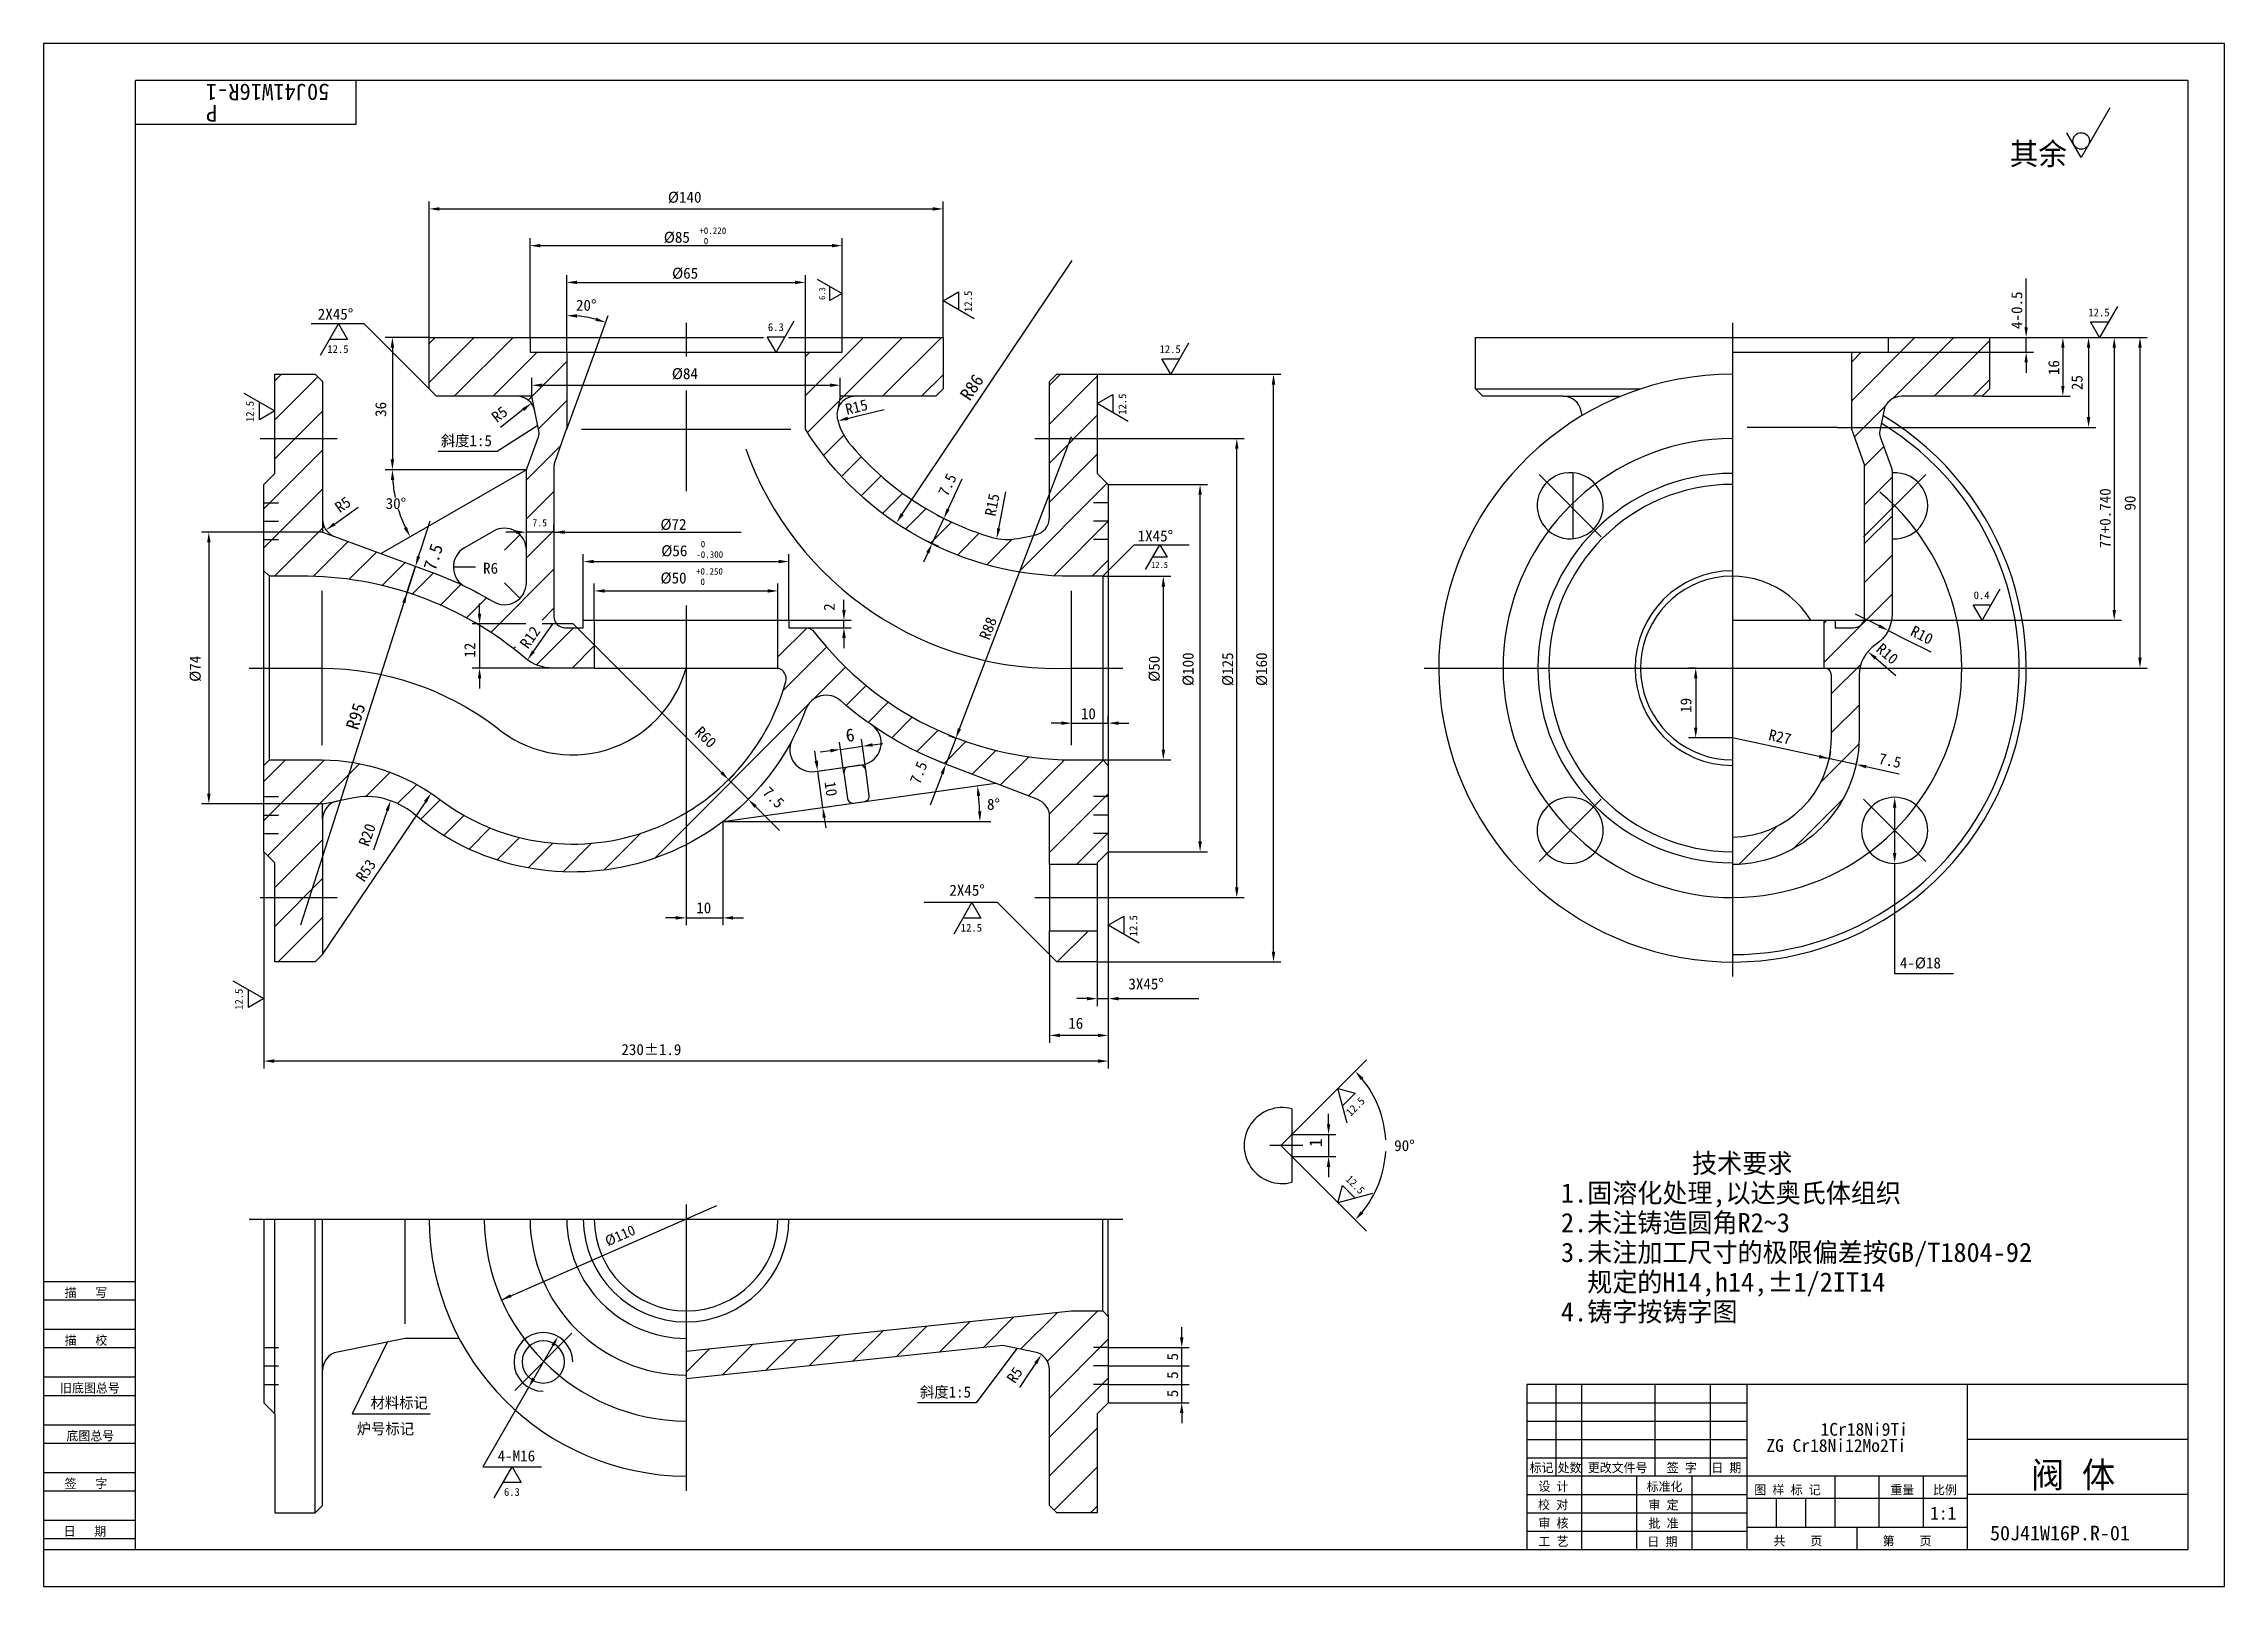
# Model space of a CAD drawing. Header units: metres. Extents: x 0 to 594, y 0 to 420.
import ezdxf

# ---------------------------------------------------------------- set-up
doc = ezdxf.new("R2010")
doc.units = ezdxf.units.M
for name, color, linetype in [('C', 6, 'Continuous'), ('D', 1, 'Continuous'), ('FL', 5, 'Continuous'), ('HA', 5, 'Continuous'), ('T', 7, 'Continuous'), ('TL', 4, 'Continuous')]:
    doc.layers.add(name, color=color, linetype=linetype)

# ---------------------------------------------------------------- blocks, each defined once
blk = doc.blocks.new('TUKUN2')
at = {"layer": 'FL'}
for p, q in [((0, 420), (0, 0)), ((594, 420), (0, 420)), ((594, 0), (594, 420)), ((0, 78), (25, 78)), ((0, 70), (25, 70)), ((0, 65), (25, 65)), ((0, 57), (25, 57)), ((412, 30), (412, 55)), ((419, 10), (419, 55)), ((439, 30), (439, 55)), ((454, 30), (454, 55)), ((0, 52), (25, 52)), ((404, 50), (464, 50)), ((0, 44), (25, 44)), ((404, 45), (464, 45)), ((0, 39), (25, 39)), ((404, 40), (464, 40)), ((0, 31), (25, 31)), ((404, 35), (464, 35)), ((449, 10), (449, 30)), ((0, 26), (25, 26)), ((404, 25), (464, 25)), ((0, 18), (25, 18)), ((404, 20), (464, 20)), ((0, 13), (25, 13)), ((404, 15), (464, 15)), ((0, 0), (594, 0))]:
    blk.add_line(p, q, dxfattribs=at)
at = {"layer": 'TL'}
for p, q in [((25, 10), (25, 410)), ((584, 410), (25, 410)), ((85, 410), (85, 398)), ((584, 410), (584, 10)), ((85, 398), (25, 398)), ((0, 83), (25, 83)), ((404, 55), (404, 10)), ((584, 55), (404, 55)), ((464, 10), (464, 55)), ((524, 10), (524, 55)), ((584, 40), (524, 40)), ((524, 30), (404, 30)), ((434, 10), (434, 30)), ((488, 16), (488, 30)), ((500, 16), (500, 30)), ((512, 16), (512, 30)), ((464, 24), (524, 24)), ((472, 16), (472, 24)), ((480, 16), (480, 24)), ((584, 25), (524, 25)), ((524, 16), (464, 16)), ((494, 10), (494, 16)), ((0, 10), (584, 10))]:
    blk.add_line(p, q, dxfattribs=at)
at = {"layer": 'T'}
for s, p in [('描   写', (5.74, 78.76)), ('描   校', (5.74, 65.76)), ('旧底图总号', (4.49, 52.76)), ('底图总号', (6.22, 39.76)), ('标记', (404.75, 31.07)), ('处数', (412.38, 31.07)), ('更改文件号', (420.61, 31.07)), ('签 字', (442.1, 31.07)), ('日 期', (454.23, 31.07)), ('签   字', (5.74, 26.76)), ('校 对', (407.05, 20.99)), ('设 计', (407.14, 25.99)), ('标准化', (436.65, 25.93)), ('审 定', (437.13, 20.93)), ('图 样 标 记', (465.95, 25.04)), ('重量', (503.03, 25.04)), ('比例', (514.64, 25.04)), ('审 核', (407.14, 15.99)), ('批 准', (437.13, 15.93)), ('日   期', (5.45, 13.76)), ('工 艺', (407.14, 10.99)), ('日 期', (436.84, 10.93)), ('共    页', (471.18, 11.13)), ('第    页', (500.9, 11.13))]:
    blk.add_text(s, height=2.5, dxfattribs=at).set_placement(p)

msp = doc.modelspace()

# ---------------------------------------------------------------- linework, layer by layer
for p, q in [((105, 327.74), (117.26, 340)), ((105, 338.35), (106.65, 340)), ((111.87, 324), (127.87, 340)), ((207.5, 324.17), (223.33, 340)), ((208.06, 314.13), (233.93, 340)), ((228.54, 324), (244.54, 340)), ((492.5, 322.79), (509.71, 340)), ((503.7, 323.39), (520.31, 340)), ((514.92, 324), (530, 339.08)), ((122.47, 324), (134.47, 336)), ((132, 322.92), (142.5, 333.42)), ((207.5, 334.78), (208.72, 336)), ((492.5, 333.4), (495.1, 336)), ((63, 328.17), (64.83, 330)), ((63, 317.56), (74.72, 329.28)), ((239.15, 324), (245, 329.85)), ((274, 327.03), (276.97, 330)), ((274, 316.43), (287, 329.43)), ((525.53, 324), (530, 328.47)), ((134.78, 315.09), (142.5, 322.81)), ((493.25, 312.94), (501.71, 321.4)), ((63, 306.95), (76, 319.95)), ((274, 305.82), (287, 318.82)), ((60, 293.35), (76, 309.35)), ((131.5, 301.21), (140.76, 310.47)), ((212.48, 307.94), (217.94, 313.4)), ((495.99, 305.07), (501.21, 310.29)), ((217.38, 302.23), (222.68, 307.54)), ((274, 295.21), (287, 308.21)), ((60, 282.74), (76, 298.74)), ((131.5, 290.6), (139, 298.1)), ((222.74, 296.98), (228.05, 302.29)), ((228.56, 292.2), (233.92, 297.56)), ((265.63, 276.24), (289.7, 300.3)), ((496, 294.47), (503.5, 301.97)), ((234.86, 287.9), (240.33, 293.36)), ((496, 283.87), (503.5, 291.37)), ((62.87, 275), (76.4, 288.53)), ((131.5, 279.99), (139, 287.49)), ((241.67, 284.1), (247.29, 289.72)), ((249.02, 280.84), (254.87, 286.69)), ((275.15, 275.15), (290, 290)), ((73.41, 274.94), (82.93, 284.45)), ((83.16, 274.08), (90.68, 281.6)), ((256.97, 278.19), (263.85, 285.06)), ((285.61, 275), (290, 279.39)), ((496, 273.26), (503.5, 280.76)), ((92.09, 272.4), (98.44, 278.75)), ((100.32, 270.03), (106.19, 275.9)), ((121.77, 259.66), (139, 276.89)), ((107.98, 267.08), (113.64, 272.74)), ((115.11, 263.61), (120.63, 269.12)), ((485, 251.65), (503.5, 270.15)), ((135.78, 263.06), (139, 266.28)), ((485, 262.26), (485.74, 263)), ((127.98, 255.26), (128.52, 255.8)), ((134.21, 250.89), (144.33, 261)), ((143.93, 250), (150, 256.07)), ((200, 253.03), (207.94, 260.97)), ((201.39, 243.82), (213.24, 255.67)), ((209.56, 241.38), (218.37, 250.19)), ((487, 243.05), (494.96, 251.01)), ((218.62, 239.84), (223.95, 245.16)), ((166.45, 198.27), (208.4, 240.22)), ((224.6, 235.21), (229.99, 240.59)), ((487, 232.44), (494.5, 239.94)), ((231.02, 231.02), (236.5, 236.5)), ((237.89, 227.28), (243.52, 232.92)), ((245.26, 224.04), (251.1, 229.88)), ((252.92, 221.1), (259.29, 227.47)), ((260.58, 218.16), (268.22, 225.79)), ((484.21, 219.04), (494.46, 229.29)), ((60, 208.49), (76.5, 225)), ((60, 219.1), (65.9, 225)), ((61.06, 198.94), (86.12, 224)), ((87.71, 214.99), (94.39, 221.67)), ((268.24, 215.21), (278.05, 225.02)), ((273.94, 210.31), (288.57, 224.93)), ((96.43, 213.1), (101.64, 218.32)), ((102.7, 208.77), (108.05, 214.12)), ((274, 199.75), (290, 215.75)), ((476.44, 200.67), (490.33, 214.56)), ((108.97, 204.43), (114.45, 209.9)), ((63, 190.28), (76, 203.28)), ((115.88, 200.73), (121.58, 206.43)), ((123.51, 197.75), (129.57, 203.81)), ((131.98, 195.62), (138.62, 202.26)), ((141.52, 194.55), (149.17, 202.21)), ((152.6, 195.02), (162.4, 204.82)), ((281.35, 196.5), (290, 205.15)), ((461.71, 196.54), (471.96, 206.79)), ((63, 179.67), (76, 192.67)), ((63.93, 170), (76, 182.07)), ((276.07, 170), (284.57, 178.5)), ((286.67, 170), (287, 170.33)), ((244.05, 63.73), (252.42, 72.11)), ((255.89, 64.97), (264.27, 73.35)), ((266.1, 64.58), (276.12, 74.59)), ((273.4, 61.27), (287.13, 75)), ((184.81, 57.53), (193.18, 65.91)), ((196.65, 58.77), (205.03, 67.15)), ((208.5, 60.01), (216.88, 68.39)), ((220.35, 61.25), (228.73, 69.63)), ((232.2, 62.49), (240.58, 70.87)), ((274, 51.26), (290, 67.26)), ((175, 58.33), (181.34, 64.66)), ((274, 40.65), (290, 56.65)), ((274, 30.05), (287, 43.05)), ((275.28, 20.72), (287, 32.44)), ((285.17, 20), (287, 21.83))]:
    msp.add_line(p, q)
at = {"layer": 'C'}
for points in [[(175, 344), (175, 334.82)], [(460, 344), (460, 166)], [(175, 325.56), (175, 298.12)], [(59, 312.5), (80, 312.5)], [(270, 312.5), (291, 312.5)], [(407.32, 302.68), (424.29, 285.71)], [(512.68, 302.68), (495.71, 285.71)], [(60, 295), (64, 295)], [(290, 295), (286, 295)], [(60, 290), (64, 290)], [(290, 290), (286, 290)], [(60, 285), (64, 285)], [(290, 285), (286, 285)], [(175, 267.01), (175, 190)], [(376, 250), (544, 250)], [(60, 215), (64, 215)], [(290, 215), (286, 215)], [(407.32, 197.32), (424.29, 214.29)], [(512.68, 197.32), (495.71, 214.29)], [(60, 210), (64, 210)], [(290, 210), (286, 210)], [(60, 205), (64, 205)], [(290, 205), (286, 205)], [(59, 187.5), (80, 187.5)], [(270, 187.5), (291, 187.5)], [(343, 120), (334, 120)], [(175, 104), (175, 26)], [(56, 100), (294, 100)], [(128.33, 53.33), (143.89, 68.89)], [(60, 65), (64, 65)], [(60, 60), (64, 60)], [(290, 65), (286, 65)], [(290, 60), (286, 60)], [(60, 55), (64, 55)], [(290, 55), (286, 55)]]:
    msp.add_lwpolyline(points, dxfattribs=at)
for points in [[(191.25, 309.67, 0.33), (280.16, 250), (294, 250)], [(460, 312.5, 5.67), (500.17, 297.88, 5.67)], [(56, 250), (75.88, 250, -0.16), (123.05, 234.12, 0.55), (175, 250, 0.55)], [(120, 100, 0.41), (175, 45, 0.41)]]:
    msp.add_lwpolyline(points, format="xyb", dxfattribs=at)
at = {"layer": 'D'}
for p, q in [((562.81, 402.52), (555, 389)), ((555, 389), (551.1, 395.76)), ((105, 340), (105, 377)), ((107.8, 375), (242.2, 375)), ((245, 340), (245, 377)), ((132.5, 340), (132.5, 367)), ((135.3, 365), (214.7, 365)), ((217.5, 340), (217.5, 367)), ((142.5, 336), (142.5, 357)), ((207.5, 336), (207.5, 357)), ((233.84, 291.89), (280.16, 361)), ((145.3, 355), (204.7, 355)), ((210.74, 355.9), (217.5, 352)), ((214.12, 350.05), (214.12, 353.95)), ((217.5, 352), (214.12, 350.05)), ((245, 350), (249.22, 352.44)), ((249.22, 352.44), (249.22, 347.56)), ((540, 345.6), (540, 356.1)), ((150.37, 336.61), (153.78, 346)), ((253.45, 345.12), (245, 350)), ((540, 342.8), (540, 345.6)), ((564.88, 348.45), (560, 340)), ((87.32, 343.68), (72.9, 343.68)), ((75.44, 335.23), (80.32, 343.68)), ((82.76, 339.45), (77.88, 339.45)), ((80.32, 343.68), (82.76, 339.45)), ((105, 326), (87.32, 343.68)), ((105, 340), (93, 340)), ((197.06, 340.22), (201.94, 340.22)), ((199.5, 336), (197.06, 340.22)), ((204.38, 344.45), (199.5, 336)), ((530, 340), (573, 340)), ((530, 340), (566, 340)), ((530, 340), (559, 340)), ((530, 340), (552, 340)), ((530, 340), (542, 340)), ((540, 336), (540, 340)), ((560, 340), (557.56, 344.22)), ((557.56, 344.22), (562.44, 344.22)), ((95, 337.2), (95, 306.8)), ((142.5, 315), (150.37, 336.61)), ((142.5, 336), (142.5, 333.1)), ((304.56, 334.22), (309.44, 334.22)), ((307, 330), (304.56, 334.22)), ((311.88, 338.45), (307, 330)), ((502.5, 336), (542, 336)), ((540, 333.2), (540, 330.4)), ((550, 337.2), (550, 326.8)), ((557, 337.2), (557, 318.33)), ((564, 337.2), (564, 265.8)), ((571, 337.2), (571, 252.8)), ((133, 324), (133, 329)), ((135.8, 327), (214.2, 327)), ((217, 324), (217, 329)), ((287, 330), (337, 330)), ((335, 172.8), (335, 327.2)), ((54.55, 324.88), (63, 320)), ((58.78, 317.56), (58.78, 322.44)), ((287, 322), (291.22, 324.44)), ((295.45, 317.12), (287, 322)), ((291.22, 324.44), (291.22, 319.56)), ((528, 324), (552, 324)), ((63, 320), (58.78, 317.56)), ((134.59, 316.06), (123.5, 309)), ((128.43, 318.63), (124.42, 315.49)), ((130.63, 320.36), (128.43, 318.63)), ((219.07, 317.98), (221.79, 318.65)), ((221.79, 318.65), (228.95, 320.43)), ((488.5, 315.53), (559, 315.53)), ((123.5, 309), (107.5, 309)), ((249.45, 233.47), (280, 313)), ((287, 312.5), (327, 312.5)), ((325, 190.3), (325, 309.7)), ((131.5, 304), (93, 304)), ((247.54, 295.78), (250.24, 301.55)), ((260.7, 290.78), (262.13, 298.01)), ((290, 300), (317, 300)), ((315, 202.8), (315, 297.2)), ((81.49, 290.84), (85.64, 293.78)), ((246.99, 289.85), (243.36, 291.55)), ((246.36, 293.24), (247.54, 295.78)), ((76, 287), (43, 287)), ((79.21, 289.22), (81.49, 290.84)), ((102.99, 283.04), (105.26, 290.11)), ((125.5, 282.06), (129.74, 286.3)), ((128.7, 287), (125.9, 287)), ((131.5, 287), (131.5, 289)), ((139, 287), (131.5, 287)), ((139, 287), (139, 289)), ((139, 287), (190, 287)), ((141.8, 287), (144.6, 287)), ((242.01, 283.9), (245.18, 290.7)), ((260.16, 288.03), (260.7, 290.78)), ((45, 284.2), (45, 215.8)), ((102.14, 280.37), (102.99, 283.04)), ((147, 263), (147, 281)), ((203, 263), (203, 281)), ((240.82, 281.37), (239.64, 278.83)), ((243.82, 283.06), (240.19, 284.75)), ((290, 276.5), (297.07, 283.57)), ((297.07, 283.57), (312.07, 283.57)), ((300.17, 276.81), (304.07, 283.57)), ((306.02, 280.19), (302.12, 280.19)), ((304.07, 283.57), (306.02, 280.19)), ((101.28, 277.71), (70, 180)), ((98.97, 270.48), (101.28, 277.71)), ((117.6, 277.5), (111.6, 277.5)), ((149.8, 279), (200.2, 279)), ((288.5, 275), (307, 275)), ((98.11, 267.81), (97.26, 265.14)), ((118.74, 264.8), (118.74, 267.6)), ((125.5, 273.23), (129.74, 268.99)), ((150, 263), (150, 273)), ((152.8, 271), (197.2, 271)), ((200, 263), (200, 273)), ((218, 265.8), (218, 268.6)), ((305, 227.8), (305, 272.2)), ((532.88, 271.45), (528, 263)), ((131.34, 262), (116.74, 262)), ((118.74, 262), (118.74, 250)), ((133.4, 254.5), (138.74, 262)), ((144.21, 262), (135.81, 262)), ((184.66, 221.55), (144.21, 262)), ((203, 263), (220, 263)), ((218, 261), (218, 263)), ((488, 263), (566, 263)), ((499.94, 261.48), (493.5, 264.7)), ((525.56, 267.22), (530.44, 267.22)), ((528, 263), (525.56, 267.22)), ((203, 261), (220, 261)), ((218, 258.2), (218, 255.4)), ((502.44, 260.23), (507.45, 257.73)), ((507.45, 257.73), (514.05, 254.43)), ((138.74, 250), (116.74, 250)), ((450, 250), (448, 250)), ((485, 250), (573, 250)), ((499.02, 252.67), (504.5, 248)), ((118.74, 247.2), (118.74, 244.4)), ((450, 247.2), (450, 233.8)), ((249.45, 233.47), (250.45, 236.08)), ((277.2, 235), (274.4, 235)), ((280, 235), (280, 237)), ((280, 235), (290, 235)), ((290, 235), (290, 237)), ((292.8, 235), (295.6, 235)), ((210.45, 224.72), (210.06, 227.49)), ((214.31, 227.48), (211.53, 227.09)), ((217.98, 221.44), (216.8, 229.85)), ((217.08, 227.87), (223.02, 228.71)), ((223.93, 222.27), (222.74, 230.69)), ((225.79, 229.1), (228.57, 229.49)), ((248.44, 230.85), (245.75, 223.85)), ((248.44, 230.85), (246.57, 231.57)), ((460, 231), (448, 231)), ((493.73, 223.74), (460, 231)), ((486.4, 225.32), (486.82, 227.28)), ((184.66, 221.55), (182.68, 223.53)), ((186.64, 219.57), (188.05, 220.99)), ((210.84, 221.95), (212.82, 222.23)), ((212.24, 212.04), (210.84, 221.95)), ((244.75, 221.24), (243.74, 218.62)), ((245.75, 223.85), (243.88, 224.57)), ((288.5, 225), (307, 225)), ((493.73, 223.74), (494.15, 225.7)), ((496.47, 223.16), (499.2, 222.57)), ((499.2, 222.57), (505.44, 221.23)), ((186.64, 219.57), (191.94, 214.27)), ((191.94, 214.27), (193.36, 215.68)), ((243.74, 218.62), (241.46, 212.67)), ((76, 213), (43, 213)), ((103.99, 213.6), (75.88, 172)), ((93.6, 211.24), (89.82, 200.4)), ((185, 208.22), (185, 180)), ((185, 208.22), (258, 208.22)), ((193.92, 212.29), (195.9, 210.31)), ((195.9, 210.31), (200.41, 205.8)), ((212.24, 212.04), (214.22, 212.32)), ((212.63, 209.27), (213.02, 206.5)), ((504.19, 212.01), (504.19, 199.61)), ((60, 200), (60, 141)), ((290, 200), (290, 141)), ((290, 200), (290, 148)), ((290, 200), (290, 158)), ((290, 200), (317, 200)), ((504.19, 196.81), (504.19, 166.81)), ((175, 190), (175, 180)), ((259.86, 186.14), (239.86, 186.14)), ((247.98, 177.69), (252.86, 186.14)), ((252.86, 186.14), (255.3, 181.92)), ((274, 172), (259.86, 186.14)), ((287, 187.5), (327, 187.5)), ((172.2, 182), (169.4, 182)), ((175, 182), (185, 182)), ((187.8, 182), (190.6, 182)), ((255.3, 181.92), (250.42, 181.92)), ((290, 180), (294.22, 182.44)), ((298.45, 175.12), (290, 180)), ((294.22, 182.44), (294.22, 177.56)), ((274, 172), (274, 148)), ((287, 170), (337, 170)), ((287, 170), (287, 158)), ((504.19, 166.81), (520.19, 166.81)), ((51.55, 164.88), (60, 160)), ((55.78, 157.56), (55.78, 162.44)), ((60, 160), (55.78, 157.56)), ((284.2, 160), (281.4, 160)), ((287, 160), (290, 160)), ((292.8, 160), (295.6, 160)), ((295.6, 160), (314.69, 160)), ((287.2, 150), (276.8, 150)), ((287.2, 143), (62.8, 143)), ((340, 123), (360.33, 143.33)), ((352.56, 135.56), (357.27, 134.29)), ((355.08, 126.13), (352.56, 135.56)), ((357.27, 134.29), (353.82, 130.84)), ((350, 125.8), (350, 128.6)), ((340, 123), (352, 123)), ((350, 123), (350, 117)), ((340, 117), (360.33, 96.67)), ((340, 117), (352, 117)), ((350, 114.2), (350, 111.4)), ((352.56, 104.44), (353.82, 109.16)), ((361.98, 106.97), (352.56, 104.44)), ((353.82, 109.16), (357.27, 105.71)), ((124.61, 77.96), (183.4, 103.67)), ((93.6, 66.52), (84, 47)), ((138.71, 65.61), (133.51, 56.61)), ((310, 67.8), (310, 70.6)), ((265.08, 64.78), (254, 50)), ((270.22, 60.73), (268.67, 58.4)), ((290, 65), (312, 65)), ((290, 60), (312, 60)), ((310, 50), (310, 65)), ((132.11, 54.18), (119.61, 32.53)), ((268.67, 58.4), (265.85, 54.16)), ((290, 55), (312, 55)), ((254, 50), (238, 50)), ((290, 50), (312, 50)), ((84, 47), (100, 47)), ((100, 47), (105.26, 47)), ((310, 47.2), (310, 44.4)), ((119.61, 32.53), (135.61, 32.53)), ((122.73, 24.08), (127.61, 32.53)), ((127.61, 32.53), (130.05, 28.31)), ((130.05, 28.31), (125.17, 28.31))]:
    msp.add_line(p, q, dxfattribs=at)
msp.add_circle((555, 393.51), 2.25, dxfattribs=at)
for centre, radius, start, end in [((142.5, 315), 30.99, 75.18, 84.82), ((131.5, 304), 36.53, 184.39, 192.01), ((131.5, 304), 36.53, 197.16, 205.61), ((185, 208.22), 70.03, 2.29, 5.71), ((337, 120), 28.62, 3.18, 39.39), ((337, 120), 28.62, 320.61, 356.82)]:
    msp.add_arc(centre, radius, start, end, dxfattribs=at)
for points in [[(107.8, 375.47), (107.8, 374.53), (105, 375)], [(242.2, 375.47), (242.2, 374.53), (245, 375)], [(135.3, 365.47), (135.3, 364.53), (132.5, 365)], [(214.7, 365.47), (214.7, 364.53), (217.5, 365)], [(145.3, 355.47), (145.3, 354.53), (142.5, 355)], [(204.7, 355.47), (204.7, 354.53), (207.5, 355)], [(145.28, 345.39), (145.32, 346.33), (142.5, 345.99)], [(150.57, 345.4), (150.29, 344.51), (153.1, 344.12)], [(94.53, 337.2), (95.47, 337.2), (95, 340)], [(539.53, 342.8), (540.47, 342.8), (540, 340)], [(549.53, 337.2), (550.47, 337.2), (550, 340)], [(556.53, 337.2), (557.47, 337.2), (557, 340)], [(563.53, 337.2), (564.47, 337.2), (564, 340)], [(570.53, 337.2), (571.47, 337.2), (571, 340)], [(539.53, 333.2), (540.47, 333.2), (540, 336)], [(135.8, 327.47), (135.8, 326.53), (133, 327)], [(214.2, 327.47), (214.2, 326.53), (217, 327)], [(334.53, 327.2), (335.47, 327.2), (335, 330)], [(549.53, 326.8), (550.47, 326.8), (550, 324)], [(130.92, 319.99), (130.34, 320.72), (132.84, 322.09)], [(219.19, 317.52), (218.96, 318.43), (216.36, 317.3)], [(556.53, 318.33), (557.47, 318.33), (557, 315.53)], [(324.53, 309.7), (325.47, 309.7), (325, 312.5)], [(94.53, 306.8), (95.47, 306.8), (95, 304)], [(94.61, 301.18), (95.54, 301.22), (94.97, 304)], [(314.53, 297.2), (315.47, 297.2), (315, 300)], [(234.23, 291.63), (233.46, 292.15), (232.29, 289.56)], [(245.94, 293.43), (246.78, 293.04), (245.18, 290.7)], [(44.53, 284.2), (45.47, 284.2), (45, 287)], [(79.48, 288.84), (78.94, 289.6), (76.92, 287.6)], [(98.97, 288.43), (98.14, 287.99), (99.86, 285.73)], [(128.7, 287.47), (128.7, 286.53), (131.5, 287)], [(141.8, 287.47), (141.8, 286.53), (139, 287)], [(141.88, 287.46), (139, 287), (141.88, 286.54)], [(260.61, 287.94), (259.7, 288.12), (259.61, 285.28)], [(101.69, 280.51), (102.58, 280.23), (101.28, 277.71)], [(149.8, 279.47), (149.8, 278.53), (147, 279)], [(200.2, 279.47), (200.2, 278.53), (203, 279)], [(240.4, 281.56), (241.25, 281.17), (242.01, 283.9)], [(304.53, 272.2), (305.47, 272.2), (305, 275)], [(98.56, 267.67), (97.67, 267.95), (98.97, 270.48)], [(152.8, 271.47), (152.8, 270.53), (150, 271)], [(197.2, 271.47), (197.2, 270.53), (200, 271)], [(118.27, 264.8), (119.21, 264.8), (118.74, 262)], [(217.53, 265.8), (218.47, 265.8), (218, 263)], [(499.73, 261.07), (500.15, 261.9), (502.44, 260.23)], [(563.53, 265.8), (564.47, 265.8), (564, 263)], [(217.53, 258.2), (218.47, 258.2), (218, 261)], [(118.27, 247.2), (119.21, 247.2), (118.74, 250)], [(133.78, 254.23), (133.02, 254.78), (131.78, 252.22)], [(449.53, 247.2), (450.47, 247.2), (450, 250)], [(498.72, 252.32), (499.32, 253.03), (496.89, 254.49)], [(570.53, 252.8), (571.47, 252.8), (571, 250)], [(249.01, 233.63), (249.88, 233.3), (248.44, 230.85)], [(249.88, 233.3), (249.01, 233.63), (248.44, 230.85)], [(277.2, 235.47), (277.2, 234.53), (280, 235)], [(292.8, 235.47), (292.8, 234.53), (290, 235)], [(449.53, 233.8), (450.47, 233.8), (450, 231)], [(214.24, 227.95), (214.37, 227.02), (217.08, 227.87)], [(225.73, 229.56), (225.86, 228.64), (223.02, 228.71)], [(304.53, 227.8), (305.47, 227.8), (305, 225)], [(483.56, 225.45), (483.76, 226.37), (486.4, 225.32)], [(184.99, 221.88), (184.33, 221.22), (186.64, 219.57)], [(184.33, 221.22), (184.99, 221.88), (186.64, 219.57)], [(210.92, 224.79), (209.99, 224.66), (210.84, 221.95)], [(244.31, 221.41), (245.18, 221.07), (245.75, 223.85)], [(496.56, 223.61), (496.37, 222.7), (493.73, 223.74)], [(44.53, 215.8), (45.47, 215.8), (45, 213)], [(94.04, 211.08), (93.16, 211.39), (94.52, 213.88)], [(104.37, 213.33), (103.6, 213.86), (105.55, 215.92)], [(194.25, 212.62), (193.59, 211.96), (191.94, 214.27)], [(254.22, 215.13), (255.14, 215.24), (254.35, 217.96)], [(504.66, 212.01), (503.73, 212.01), (504.19, 214.81)], [(213.09, 209.34), (212.16, 209.21), (212.24, 212.04)], [(255.44, 211.03), (254.51, 211.01), (255.03, 208.22)], [(314.53, 202.8), (315.47, 202.8), (315, 200)], [(504.66, 199.61), (503.73, 199.61), (504.19, 196.81)], [(324.53, 190.3), (325.47, 190.3), (325, 187.5)], [(172.2, 182.47), (172.2, 181.53), (175, 182)], [(187.8, 182.47), (187.8, 181.53), (185, 182)], [(334.53, 172.8), (335.47, 172.8), (335, 170)], [(284.2, 160.47), (284.2, 159.53), (287, 160)], [(292.8, 160.47), (292.8, 159.53), (290, 160)], [(276.8, 150.47), (276.8, 149.53), (274, 150)], [(287.2, 150.47), (287.2, 149.53), (290, 150)], [(62.8, 143.47), (62.8, 142.53), (60, 143)], [(287.2, 143.47), (287.2, 142.53), (290, 143)], [(358.77, 137.85), (359.46, 138.48), (357.24, 140.24)], [(349.53, 125.8), (350.47, 125.8), (350, 123)], [(349.53, 114.2), (350.47, 114.2), (350, 117)], [(359.46, 101.52), (358.77, 102.15), (357.24, 99.76)], [(127.07, 79.53), (124.61, 77.96), (127.43, 78.69)], [(139.11, 65.38), (138.3, 65.85), (140.11, 68.04)], [(309.53, 67.8), (310.47, 67.8), (310, 65)], [(270.61, 60.47), (269.83, 60.99), (271.77, 63.06)], [(133.91, 56.37), (133.1, 56.84), (132.11, 54.18)], [(309.53, 47.2), (310.47, 47.2), (310, 50)]]:
    msp.add_solid(points, dxfattribs=at)
at = {"layer": 'HA'}
for points in [[(133.8, 319.98), (133, 324), (128.9, 324)], [(221.1, 324), (217, 324), (216.2, 319.98)], [(76, 290.49), (76, 287), (79.27, 285.8)], [(76, 208.9), (76, 213), (80.02, 213.8)]]:
    msp.add_lwpolyline(points, dxfattribs=at)
msp.add_lwpolyline([(220.75, 223.34), (219.26, 223.13, 0.41), (217.98, 221.44), (218.96, 214.5, 0.41), (220.65, 213.23), (223.62, 213.65, 0.41), (224.9, 215.34), (223.93, 222.27, 0.41), (222.23, 223.55)], format="xyb", close=True, dxfattribs=at)
msp.add_lwpolyline([(144.11, 61.11, 2.41), (136.11, 53.11, 2.41)], format="xyb", dxfattribs=at)
msp.add_arc((337.35, 120), 10.35, 75.14, 284.86, dxfattribs=at)
at = {"layer": 'TL'}
for p, q in [((61.5, 275), (60, 276.5)), ((288.5, 275), (290, 276.5)), ((61.5, 225), (60, 223.5)), ((288.5, 225), (290, 223.5)), ((288.5, 75), (290, 73.5))]:
    msp.add_line(p, q, dxfattribs=at)
for points in [[(60, 276.5), (60, 300), (63, 303), (63, 330), (74, 330), (76, 328), (76, 290.49, 0.31), (79.27, 285.8), (105.36, 276.21, -0.05), (122.43, 268.08, 0.58), (131.5, 273.23), (131.5, 303.47, -0.09), (131.68, 304.5), (134.76, 312.96, 0.14), (134.88, 314.58), (133.8, 319.98, 0.36), (128.9, 324), (107, 324), (105, 326), (105, 340), (132.5, 340), (132.5, 336), (142.5, 336), (142.5, 315.53), (142.5, 315.51), (139.18, 305.88, 0.09), (139, 304.85), (139, 264, 0.41), (142, 261), (147, 261), (147, 263), (150, 263), (150, 250), (138.74, 250, -0.18), (131.03, 252.8, 0.18), (70, 275), (61.5, 275)], [(207.5, 336), (217.5, 336), (217.5, 340), (245, 340), (245, 326), (243, 324), (221.1, 324, 0.47), (216.19, 318.04, 0.12), (219.28, 311.45, 0.15), (258.35, 285.59, 0.12), (265.46, 285.29), (269.98, 286.2, 0.36), (274, 291.1), (274, 328), (276, 330), (287, 330), (287, 303), (290, 300), (290, 276.5)], [(419.05, 318.73), (418.8, 319.98, 0.36), (413.9, 324), (392, 324), (390, 326), (390, 340), (502.5, 340)], [(485, 263), (488, 263), (488, 261), (493, 261, 0.41), (496, 264), (496, 304.85, 0.09), (495.82, 305.88), (492.68, 314.5, -0.09), (492.5, 315.53), (492.5, 336), (502.5, 336), (502.5, 340), (530, 340), (530, 326), (528, 324), (506.1, 324, 0.36), (501.2, 319.98), (500.12, 314.58, 0.14), (500.24, 312.96), (503.32, 304.5, -0.09), (503.5, 303.47), (503.5, 264.7, -0.25), (499, 256.35, 0.25), (494.5, 248), (494.5, 231, -0.41), (460, 196.5)], [(288.5, 275), (280.16, 275, -0.26), (207.5, 315), (207.5, 336)], [(460, 330, 7.4), (500.95, 318.73, 7.4)], [(460, 172, 0.76), (500.53, 316.64, 0.76)], [(460, 303, 1), (460, 197, 1)], [(503.5, 285.22, 1.08), (503.5, 303.17, 1.08)], [(460, 300, 1), (460, 200, 1)], [(131.5, 282.06, 0.58), (122.5, 287.26), (114.6, 282.7, 0.6), (114.97, 272.11, 0.6)], [(481.35, 263, 1.71), (460, 225, 1.71)], [(61.5, 225), (75.88, 225, -0.16), (107.93, 214.21, 0.53), (202.13, 246.32, 0.42), (200, 250), (200, 263), (203, 263), (203, 261), (207.5, 261, -0.23), (209.89, 259.81, 0.23), (280, 225), (288.5, 225)], [(460, 204, 0.41), (487, 231), (487, 248, 0.41), (485, 250), (485, 263)], [(290, 223.5), (290, 200), (287, 197), (287, 196.5), (274, 196.5), (274, 209.56, 0.31), (270.79, 214.23), (245.75, 223.85, -0.09), (217.13, 241.11, 0.53), (207.55, 238.67, -0.52), (100.8, 210.31, 0.23), (84.02, 214.6), (80.02, 213.8, 0.36), (76, 208.9, 0.36)], [(203.95, 230.58, 0.61), (210.1, 221.84), (222.99, 223.65, 0.68), (225.57, 234.53, 0.68)], [(105, 100, 0.41), (175, 30, 0.41)], [(132.5, 100, 0.41), (175, 57.5, 0.41)], [(142.5, 100, 0.41), (175, 67.5, 0.41)], [(147, 100, 1), (203, 100, 1)], [(150, 100, 1), (200, 100, 1)], [(290, 74), (290, 50), (287, 47), (287, 20), (276, 20), (274, 22), (274, 58.9, 0.36), (269.98, 63.8), (261.3, 65.54), (175, 56.5)], [(113, 67.5), (98.5, 67.5), (80.02, 63.8, 0.36), (76, 58.9, 0.36)]]:
    msp.add_lwpolyline(points, format="xyb", dxfattribs=at)
for points in [[(132.5, 340), (196.08, 340)], [(202.85, 340), (217.5, 340)], [(142.5, 336), (207.5, 336)], [(460, 336), (492.5, 336)], [(390, 326), (435.02, 326)], [(413.9, 324), (429.6, 324)], [(146.5, 315), (203.5, 315)], [(488.5, 315.53), (464, 315.53)], [(131.5, 304), (91.92, 281.15)], [(416.5, 303.17), (416.5, 285.22)], [(60, 223.5), (60, 276.5)], [(61.5, 225), (61.5, 275)], [(288.5, 275), (288.5, 225)], [(290, 276.5), (290, 223.5)], [(75.88, 229), (75.88, 271)], [(280, 229), (280, 271)], [(150, 263), (200, 263)], [(460, 263), (485, 263)], [(150, 250), (200, 250)], [(460, 250), (485, 250)], [(76, 208.9), (76, 172), (74, 170), (63, 170), (63, 197), (60, 200), (60, 223.5)], [(185, 208.22), (259.28, 218.66)], [(274, 196.5), (274, 178.5)], [(287, 196.5), (287, 178.5)], [(340, 130), (340, 123), (337, 120), (340, 117), (340, 110)], [(340, 123), (340, 117)], [(60, 100), (60, 50), (63, 47), (63, 20), (74, 20), (76, 22), (76, 100)], [(63, 47), (63, 100)], [(74, 20), (74, 100)], [(98.5, 71.5), (98.5, 100)], [(288.5, 75), (288.5, 100)], [(290, 74), (290, 100)], [(175, 64), (280, 75), (288.5, 75)]]:
    msp.add_lwpolyline(points, dxfattribs=at)
for points in [[(416.5, 303.17, 1), (415.11, 285.22, 1)], [(415.81, 214.81, 1), (415.81, 196.81, 1)], [(504.19, 214.81, 1), (504.19, 196.81, 1)], [(136.11, 66.87, 1), (136.11, 55.35, 1)]]:
    msp.add_lwpolyline(points, format="xyb", close=True, dxfattribs=at)
msp.add_lwpolyline([(287, 178.5), (287, 170), (276, 170), (274, 172), (274, 178.5)], close=True, dxfattribs=at)
msp.add_arc((460, 250), 26.5, 90, 270, dxfattribs=at)

# ---------------------------------------------------------------- block references
at = {"layer": 'D'}
msp.add_blockref('TUKUN2', (0, 0), dxfattribs=at)

# ---------------------------------------------------------------- texts
for s, height, rotation, p in [('50J41W16R-1', 4.5, 180, (77.86, 409.05)), ('        P  ', 4.5, 180, (71.78, 403.26)), ('6.3', 1.7, 90, (212.89, 350.22)), ('12.5', 2.12, 90, (252.89, 346.96)), ('4-0.5', 3, 90, (538.95, 342.32)), ('16', 3, 90, (549.02, 329.75)), ('R86', 3.5, 56.17, (252.27, 322.52)), ('25', 3, 90, (555.36, 325.68)), ('12.5', 2.12, 90, (57.24, 316.96)), ('36', 3, 90, (93.33, 318.38)), ('R5', 3, 38.1, (123.5, 316.67)), ('R15', 3, 13.95, (218.8, 318.9)), ('12.5', 2.12, 90, (294.89, 318.96)), ('7.5', 3, 65, (246.22, 296.49)), ('R15', 3, 78.83, (259.24, 291.16)), ('77+0.740', 3, 90, (563.02, 282.62)), ('R5', 3, 35.34, (80.7, 292.11)), ('90', 3, 90, (569.81, 292.87)), ('7.5', 3.5, 72.25, (106.7, 276.3)), ('2', 3, 90, (215.5, 265.6)), ('R88', 3, 69, (257.53, 257.44)), ('R10', 3, 333.44, (508.21, 259.03)), ('12', 3, 90, (117.58, 252.84)), ('R12', 3, 54.56, (131.92, 255.01)), ('R10', 3, 319.55, (498.9, 254.75)), ('%%C74', 3, 90, (42.78, 246.25)), ('%%C50', 3, 90, (303.99, 246.25)), ('%%C100', 3, 90, (313.22, 245.11)), ('%%C125', 3, 90, (324, 245.11)), ('%%C160', 3, 90, (333.23, 245.11)), ('R95', 3.5, 72.25, (85.57, 232.94)), ('19', 3, 90, (448.83, 237.81)), ('R60', 3, 315, (177.13, 232.32)), ('6', 3.5, 8, (218.73, 229.87)), ('R27', 3, 347.86, (469.67, 230.45)), ('7.5', 3, 347.86, (499.61, 224.01)), ('7.5', 3, 68.98, (238.61, 218.15)), ('7.5', 3, 315, (195.6, 215.9)), ('10', 3, 278, (212.69, 218.95)), ('R20', 3, 70.81, (88.52, 201.22)), ('R53', 3, 55.95, (87.28, 191.54)), ('12.5', 2.12, 90, (297.89, 176.96)), ('12.5', 2.12, 90, (54.24, 156.96)), ('12.5', 2.12, 45, (355.99, 127.83)), ('1', 3.5, 90, (348.25, 119.58)), ('12.5', 2.12, 315, (354.48, 110.66)), ('%%C110', 2.8, 23.63, (153.66, 92.54)), ('R5', 3, 56.35, (264.6, 55)), ('5', 3, 90, (309, 61.5)), ('5', 3, 90, (309, 56.5)), ('5', 3, 90, (309, 51.5))]:
    msp.add_text(s, height=height, rotation=rotation, dxfattribs=at).set_placement(p)
for s, height, p in [('其余', 6, (535.53, 387)), ('%%C140', 3, (170.04, 376.7)), ('%%C85', 3, (168.92, 365.79)), ('+0.220', 1.8, (178.59, 368.19)), (' 0', 1.8, (178.59, 365.37)), ('%%C65', 3, (171.18, 356)), ('2X45%%D', 3, (74.68, 344.85)), ('20%%d', 3, (145.01, 347.28)), ('12.5', 2.12, (556.96, 345.76)), ('6.3', 2.12, (197.27, 341.76)), ('12.5', 2.12, (77.29, 335.79)), ('12.5', 2.12, (303.96, 335.76)), ('%%C84', 3, (171.11, 328.66)), ('斜度1:5', 3, (108.19, 310.41)), ('30%%d', 3, (93.17, 293.31)), ('7.5', 1.96, (133.13, 288.57)), ('%%C72', 3, (168, 287.62)), ('1X45%%D', 3, (297.99, 284.48)), ('%%C56', 3, (168.23, 280.44)), ('-0.300', 1.8, (177.76, 280.02)), (' 0', 1.8, (177.76, 282.84)), ('R6', 3, (119.71, 275.68)), ('%%c50', 3, (168.02, 273.02)), ('+0.250', 1.8, (177.69, 275.42)), (' 0', 1.8, (177.69, 272.6)), ('12.5', 1.7, (301.64, 277.26)), ('0.4', 2.12, (525.72, 268.76)), ('10', 3, (282.53, 236.09)), ('8%%D', 3, (256.96, 211.42)), ('2X45%%D', 3, (246.71, 188.02)), ('10', 3, (177.77, 183.24)), ('12.5', 2.12, (249.82, 178.25)), ('4-%%C18', 3, (505.61, 168.22)), ('3X45%%d', 3, (295.47, 162.51)), ('16', 3, (279.1, 151.8)), ('230%%p1.9', 3, (157.38, 144.65)), ('90%%D', 3, (367.87, 118.5)), ('          技术要求', 5.25, (413.3, 112.57)), ('1.固溶化处理,以达奥氏体组织', 5.25, (413.3, 104.48)), ('2.未注铸造圆角R2%%1263', 5.25, (413.3, 96.4)), ('3.未注加工尺寸的极限偏差按GB/T1804-92', 5.25, (413.3, 88.31)), ('  规定的H14,h14,%%P1/2IT14', 5.25, (413.3, 80.23)), ('4.铸字按铸字图', 5.25, (413.3, 72.14)), ('斜度1:5', 3, (238.69, 51.41)), ('材料标记', 3, (89.05, 48.48)), ('炉号标记', 3, (85.31, 41.4)), ('1Cr18Ni9Ti', 3.5, (484, 41)), ('4-M16', 3, (123.68, 34.02)), ('ZG Cr18Ni12Mo2Ti', 3.5, (469.24, 36.6)), ('阀 体', 7, (541.32, 26.86)), ('6.3', 2.12, (125.38, 24.64)), ('1:1', 3.5, (513.85, 18.19)), ('50J41W16P.R-01', 4, (530.17, 12.52))]:
    msp.add_text(s, height=height, dxfattribs=at).set_placement(p)

doc.saveas('drawing.dxf')
